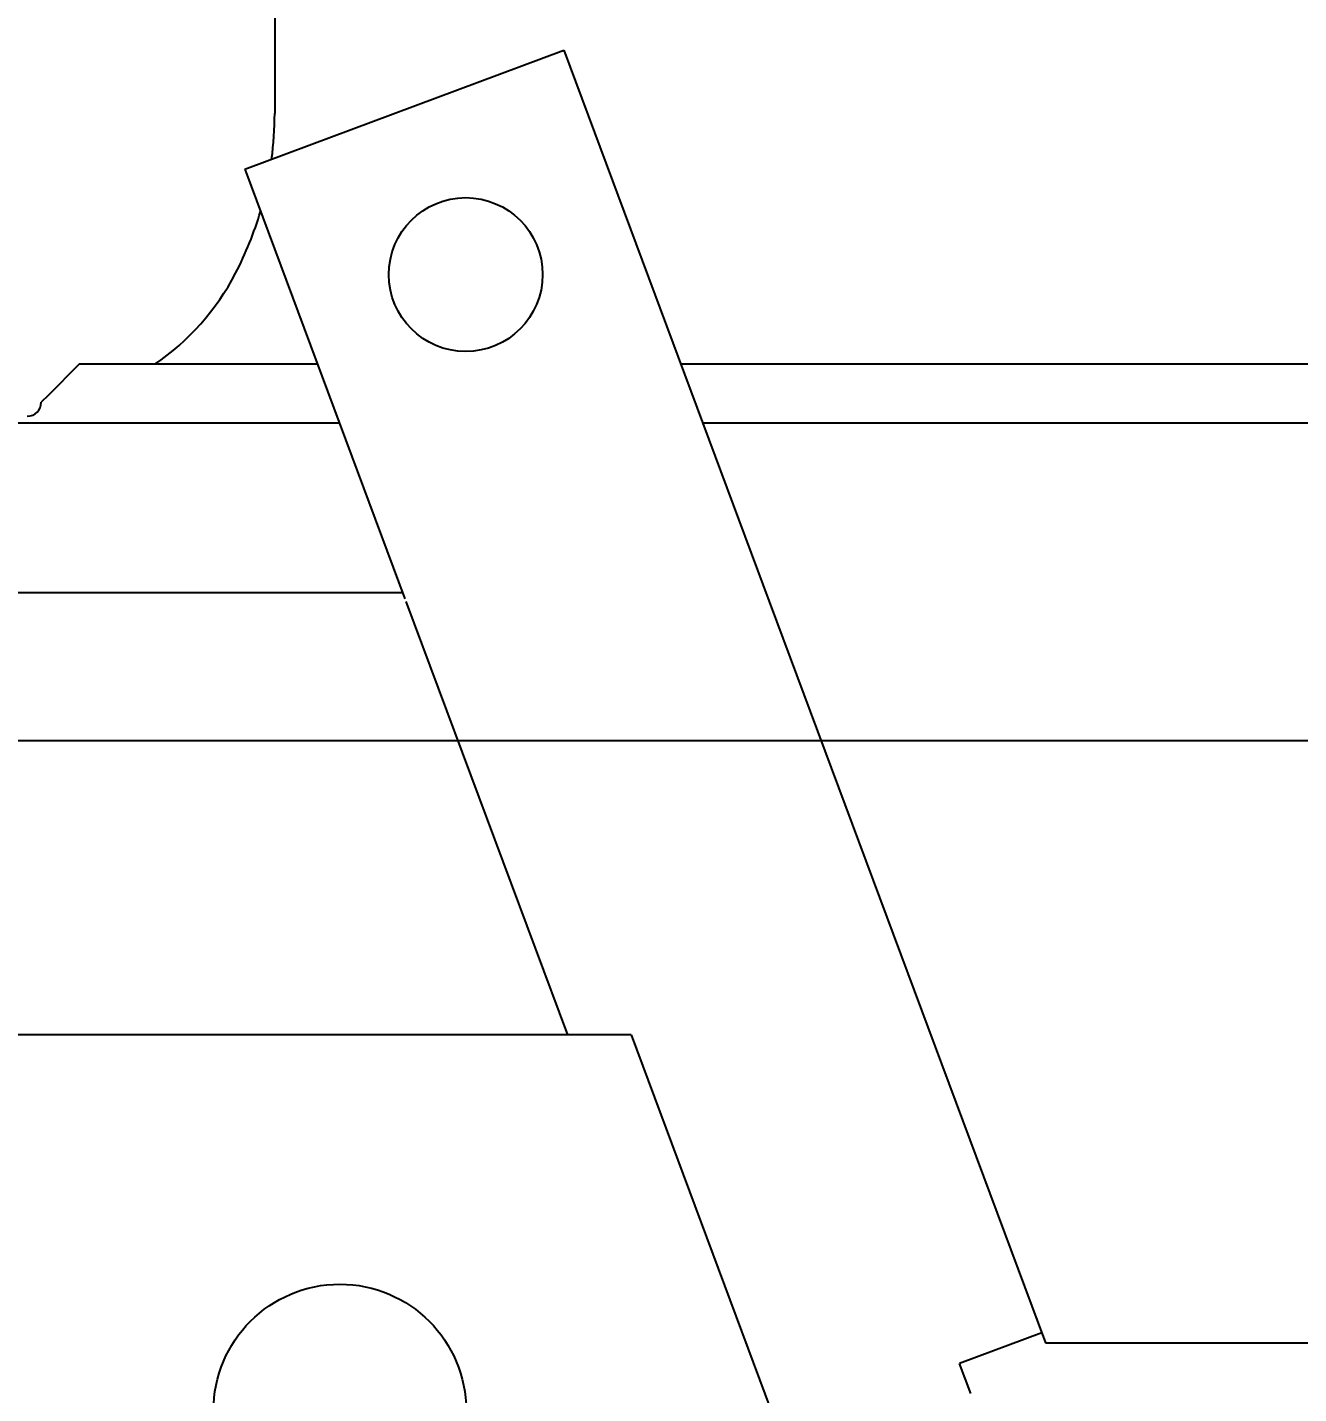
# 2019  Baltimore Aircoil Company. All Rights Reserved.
# Model space of a CAD drawing. Header units: millimetres. Extents: x 16200 to 32328, y 19251 to 29476.
# Drawn here: x 16258.59 to 16273.06, y 19585.5 to 19601.04 of the extents above; entities that cross this region are included whole.
import ezdxf

# ---------------------------------------------------------------- set-up
doc = ezdxf.new("R2010")
doc.units = ezdxf.units.MM
doc.header["$LTSCALE"] = 5
for name, color, linetype in [('CONDENSER-SST-CONTROL', 1, 'Continuous'), ('UNIT', 6, 'Continuous'), ('WS-NO-CONTROL', 3, 'Continuous')]:
    doc.layers.add(name, color=color, linetype=linetype)
doc.styles.add('SUBMITTAL', font='romans.shx', dxfattribs={"width": 0.75})
doc.dimstyles.new('SUBMITTAL', dxfattribs={"dimtxt": 0.09375, "dimasz": 0.09375, "dimexe": 0.03125, "dimexo": 0.0625, "dimgap": 0.0625, "dimtad": 0, "dimdec": 4, "dimzin": 4, "dimdsep": 46, "dimlunit": 4, "dimtxsty": 'SUBMITTAL', "dimcen": 0.09375, "dimclre": 6, "dimadec": 0, "dimazin": 0, "dimtfac": 1, "dimtdec": 0, "dimtofl": 0, "dimtmove": 0, "dimatfit": 3, "dimfxl": 0, "dimfrac": 2, "dimtolj": 1, "dimtzin": 4, "dimarcsym": 0})

# ---------------------------------------------------------------- blocks, each defined once
blk = doc.blocks.new('*D69')
at = {"layer": 'UNIT', "color": 6, "lineweight": -2}
for p, q in [((16269.498, 19610.577), (16206.936, 19610.577)), ((16252.642, 19512.543), (16206.936, 19512.543))]:
    blk.add_line(p, q, dxfattribs=at)
at = {"layer": 'UNIT', "color": 3, "lineweight": -2}
for p, q in [((16209.536, 19606.027), (16209.536, 19570.498)), ((16209.536, 19517.093), (16209.536, 19552.623))]:
    blk.add_line(p, q, dxfattribs=at)
at = {"layer": 'UNIT', "color": 3}
for points in [[(16208.777, 19606.027), (16210.294, 19606.027), (16209.536, 19610.577)], [(16208.777, 19517.093), (16210.294, 19517.093), (16209.536, 19512.543)]]:
    blk.add_solid(points, dxfattribs=at)
at = {"layer": 'UNIT', "color": 3, "insert": (16209.536, 19561.56), "char_height": 4.55, "attachment_point": 5, "rotation": 90, "style": 'SUBMITTAL'}
blk.add_mtext('\\A1;8\'-2"', dxfattribs=at)
blk = doc.blocks.new('*D98')
at = {"layer": 'WS-NO-CONTROL', "color": 6, "lineweight": -2}
for p, q in [((16249.536, 19595.795), (16249.536, 19636.925)), ((16307.686, 19595.527), (16307.686, 19636.925))]:
    blk.add_line(p, q, dxfattribs=at)
at = {"layer": 'WS-NO-CONTROL', "color": 3, "lineweight": -2}
for p, q in [((16249.536, 19634.325), (16244.986, 19634.325)), ((16303.136, 19634.325), (16254.086, 19634.325))]:
    blk.add_line(p, q, dxfattribs=at)
at = {"layer": 'WS-NO-CONTROL', "color": 3}
for points in [[(16254.086, 19635.083), (16254.086, 19633.567), (16249.536, 19634.325)], [(16303.136, 19635.083), (16303.136, 19633.567), (16307.686, 19634.325)]]:
    blk.add_solid(points, dxfattribs=at)
at = {"layer": 'WS-NO-CONTROL', "color": 3, "insert": (16227.679, 19634.325), "char_height": 4.55, "attachment_point": 5, "style": 'SUBMITTAL'}
blk.add_mtext('\\A1;4\'-10 1/8"', dxfattribs=at)
blk = doc.blocks.new('*D99')
at = {"layer": 'WS-NO-CONTROL', "color": 6, "lineweight": -2}
for p, q in [((16249.536, 19595.795), (16249.536, 19623.329)), ((16285.173, 19595.527), (16285.173, 19623.329))]:
    blk.add_line(p, q, dxfattribs=at)
at = {"layer": 'WS-NO-CONTROL', "color": 3, "lineweight": -2}
for p, q in [((16249.536, 19620.729), (16244.986, 19620.729)), ((16280.623, 19620.729), (16254.086, 19620.729))]:
    blk.add_line(p, q, dxfattribs=at)
at = {"layer": 'WS-NO-CONTROL', "color": 3}
for points in [[(16254.086, 19621.487), (16254.086, 19619.971), (16249.536, 19620.729)], [(16280.623, 19621.487), (16280.623, 19619.971), (16285.173, 19620.729)]]:
    blk.add_solid(points, dxfattribs=at)
at = {"layer": 'WS-NO-CONTROL', "color": 3, "insert": (16227.679, 19620.729), "char_height": 4.55, "attachment_point": 5, "style": 'SUBMITTAL'}
blk.add_mtext('\\A1;2\'-11 5/8"', dxfattribs=at)
blk = doc.blocks.new('*D87')
at = {"layer": 'WS-NO-CONTROL', "color": 6, "lineweight": -2}
for p, q in [((16282.573, 19592.927), (16222.936, 19592.927)), ((16252.642, 19512.543), (16222.936, 19512.543))]:
    blk.add_line(p, q, dxfattribs=at)
at = {"layer": 'WS-NO-CONTROL', "color": 3, "lineweight": -2}
for p, q in [((16225.536, 19588.377), (16225.536, 19568.335)), ((16225.536, 19517.093), (16225.536, 19537.135))]:
    blk.add_line(p, q, dxfattribs=at)
at = {"layer": 'WS-NO-CONTROL', "color": 3}
for points in [[(16224.777, 19588.377), (16226.294, 19588.377), (16225.536, 19592.927)], [(16224.777, 19517.093), (16226.294, 19517.093), (16225.536, 19512.543)]]:
    blk.add_solid(points, dxfattribs=at)
at = {"layer": 'WS-NO-CONTROL', "color": 3, "insert": (16225.536, 19552.735), "char_height": 4.55, "attachment_point": 5, "rotation": 90, "style": 'SUBMITTAL'}
blk.add_mtext('\\A1;6\'-8 3/8"', dxfattribs=at)

msp = doc.modelspace()

# ---------------------------------------------------------------- linework, layer by layer
at = {"layer": 'CONDENSER-SST-CONTROL'}
msp.add_circle((16262.1508, 19585.3094), 1.4375, dxfattribs=at)
at = {"layer": 'UNIT'}
for p, q in [((16261.4094, 19602.8051), (16261.4094, 19600.0641)), ((16261.069, 19599.4282), (16264.6998, 19600.782)), ((16264.6998, 19600.782), (16267.0373, 19594.5134)), ((16261.069, 19599.4282), (16262.891, 19594.542)), ((16259.185, 19597.2113), (16258.8307, 19596.857)), ((16261.8956, 19597.2113), (16259.185, 19597.2113)), ((16298.2301, 19597.2113), (16266.0313, 19597.2113)), ((16258.8307, 19596.857), (16258.7519, 19596.7782)), ((16262.1452, 19596.542), (16257.6939, 19596.542)), ((16326.5773, 19596.542), (16266.2809, 19596.542)), ((16255.554, 19594.6129), (16262.8646, 19594.6129)), ((16262.9017, 19594.5134), (16264.7401, 19589.583)), ((16267.0373, 19594.5134), (16270.1822, 19586.0795)), ((16265.4649, 19589.583), (16255.0613, 19589.5829)), ((16265.4649, 19589.583), (16281.4291, 19546.7724)), ((16270.1396, 19586.1937), (16269.2027, 19585.8443)), ((16270.1822, 19586.0795), (16322.676, 19586.0795)), ((16269.3302, 19585.5023), (16269.2027, 19585.8443))]:
    msp.add_line(p, q, dxfattribs=at)
msp.add_circle((16263.5832, 19598.2311), 0.875, dxfattribs=at)
for centre, radius, start, end in [((16257.4724, 19600.0641), 3.937, 352.38069, 0), ((16257.4724, 19600.0641), 3.937, 332.49816, 343.5344), ((16258.4502, 19599.5551), 2.8346, 304.22448, 332.49816), ((16258.5944, 19596.7782), 0.1575, 270, 0)]:
    msp.add_arc(centre, radius, start, end, dxfattribs=at)

# ---------------------------------------------------------------- dimensions: what is measured, and where the dimension line sits
at = {"layer": 'UNIT', "color": 3}
dim = msp.add_linear_dim(base=(16209.53563, 19512.54288), p1=(16272.09809, 19610.57744), p2=(16255.24159, 19512.54288), angle=90, dimstyle='SUBMITTAL', override={"dimscale": 65, "dimtxt": 0.07, "dimasz": 0.07, "dimexe": 0.04, "dimexo": 0.04, "dimgap": 0.03125, "dimdec": 3, "dimzin": 3, "dimclrd": 3, "dimclrt": 3, "dimtdec": 3, "dimtix": 1}, dxfattribs=at)
dim.commit()
dim.dimension.update_dxf_attribs({"geometry": '*D69', "text_midpoint": (16209.53563, 19561.56016)})
at = {"layer": 'WS-NO-CONTROL', "color": 3}
for base, p1, picture, middle in [((16249.5356, 19634.325), (16307.6863, 19592.927), '*D98', (16227.6794, 19634.325)), ((16249.5356, 19620.729), (16285.1726, 19592.927), '*D99', (16227.6794, 19620.729))]:
    dim = msp.add_linear_dim(base=base, p1=p1, p2=(16249.5356, 19593.1954), dimstyle='SUBMITTAL', override={"dimscale": 65, "dimtxt": 0.07, "dimasz": 0.07, "dimexe": 0.04, "dimexo": 0.04, "dimgap": 0.03125, "dimdec": 3, "dimzin": 3, "dimclrd": 3, "dimclrt": 3, "dimtdec": 3, "dimtix": 1}, dxfattribs=at)
    dim.commit()
    dim.dimension.update_dxf_attribs({"geometry": picture, "text_midpoint": middle, "dimtype": 160})
dim = msp.add_linear_dim(base=(16225.5356, 19512.5429), p1=(16285.1726, 19592.927), p2=(16255.2416, 19512.5429), angle=90, dimstyle='SUBMITTAL', override={"dimscale": 65, "dimtxt": 0.07, "dimasz": 0.07, "dimexe": 0.04, "dimexo": 0.04, "dimgap": 0.03125, "dimdec": 3, "dimzin": 3, "dimclrd": 3, "dimclrt": 3, "dimtdec": 3, "dimtix": 1}, dxfattribs=at)
dim.commit()
dim.dimension.update_dxf_attribs({"geometry": '*D87', "text_midpoint": (16225.5356, 19552.7349)})

doc.saveas('drawing.dxf')
